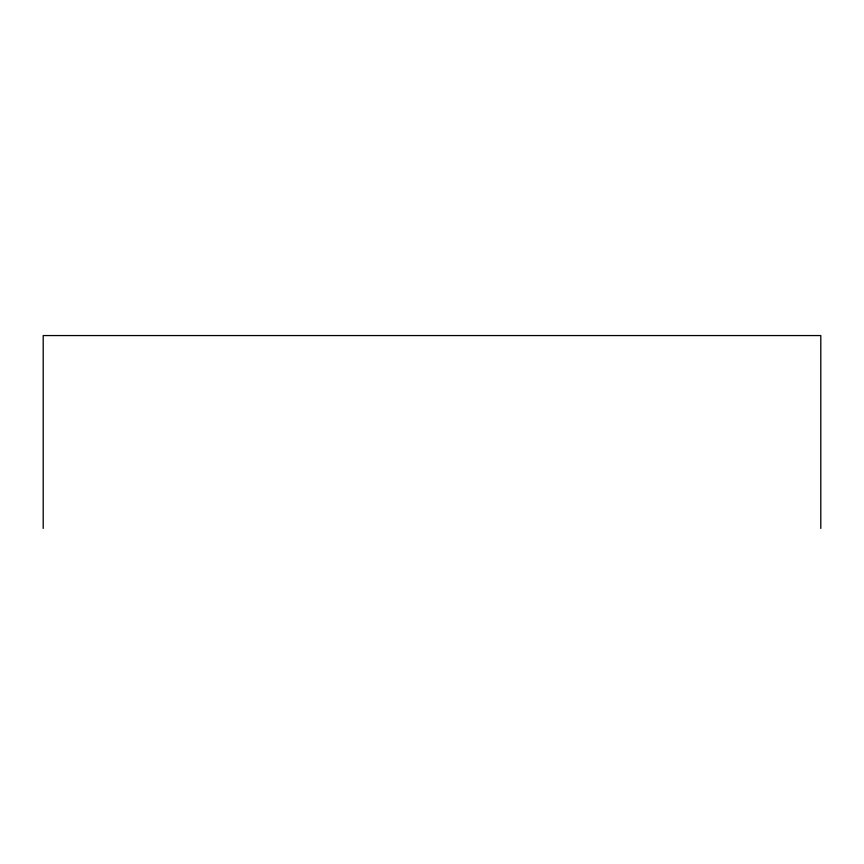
<?xml version="1.0" encoding="UTF-8"?>
<svg xmlns="http://www.w3.org/2000/svg" width="864" height="864" viewBox="0 0 864 864"><rect width="100%" height="100%" fill="white"/><g stroke="black" fill="none" stroke-linecap="round" stroke-linejoin="round"><path stroke-width="1.3" d="M820.8 528.444L820.8 335.556L43.2 335.556L43.2 528.444"/></g></svg>
